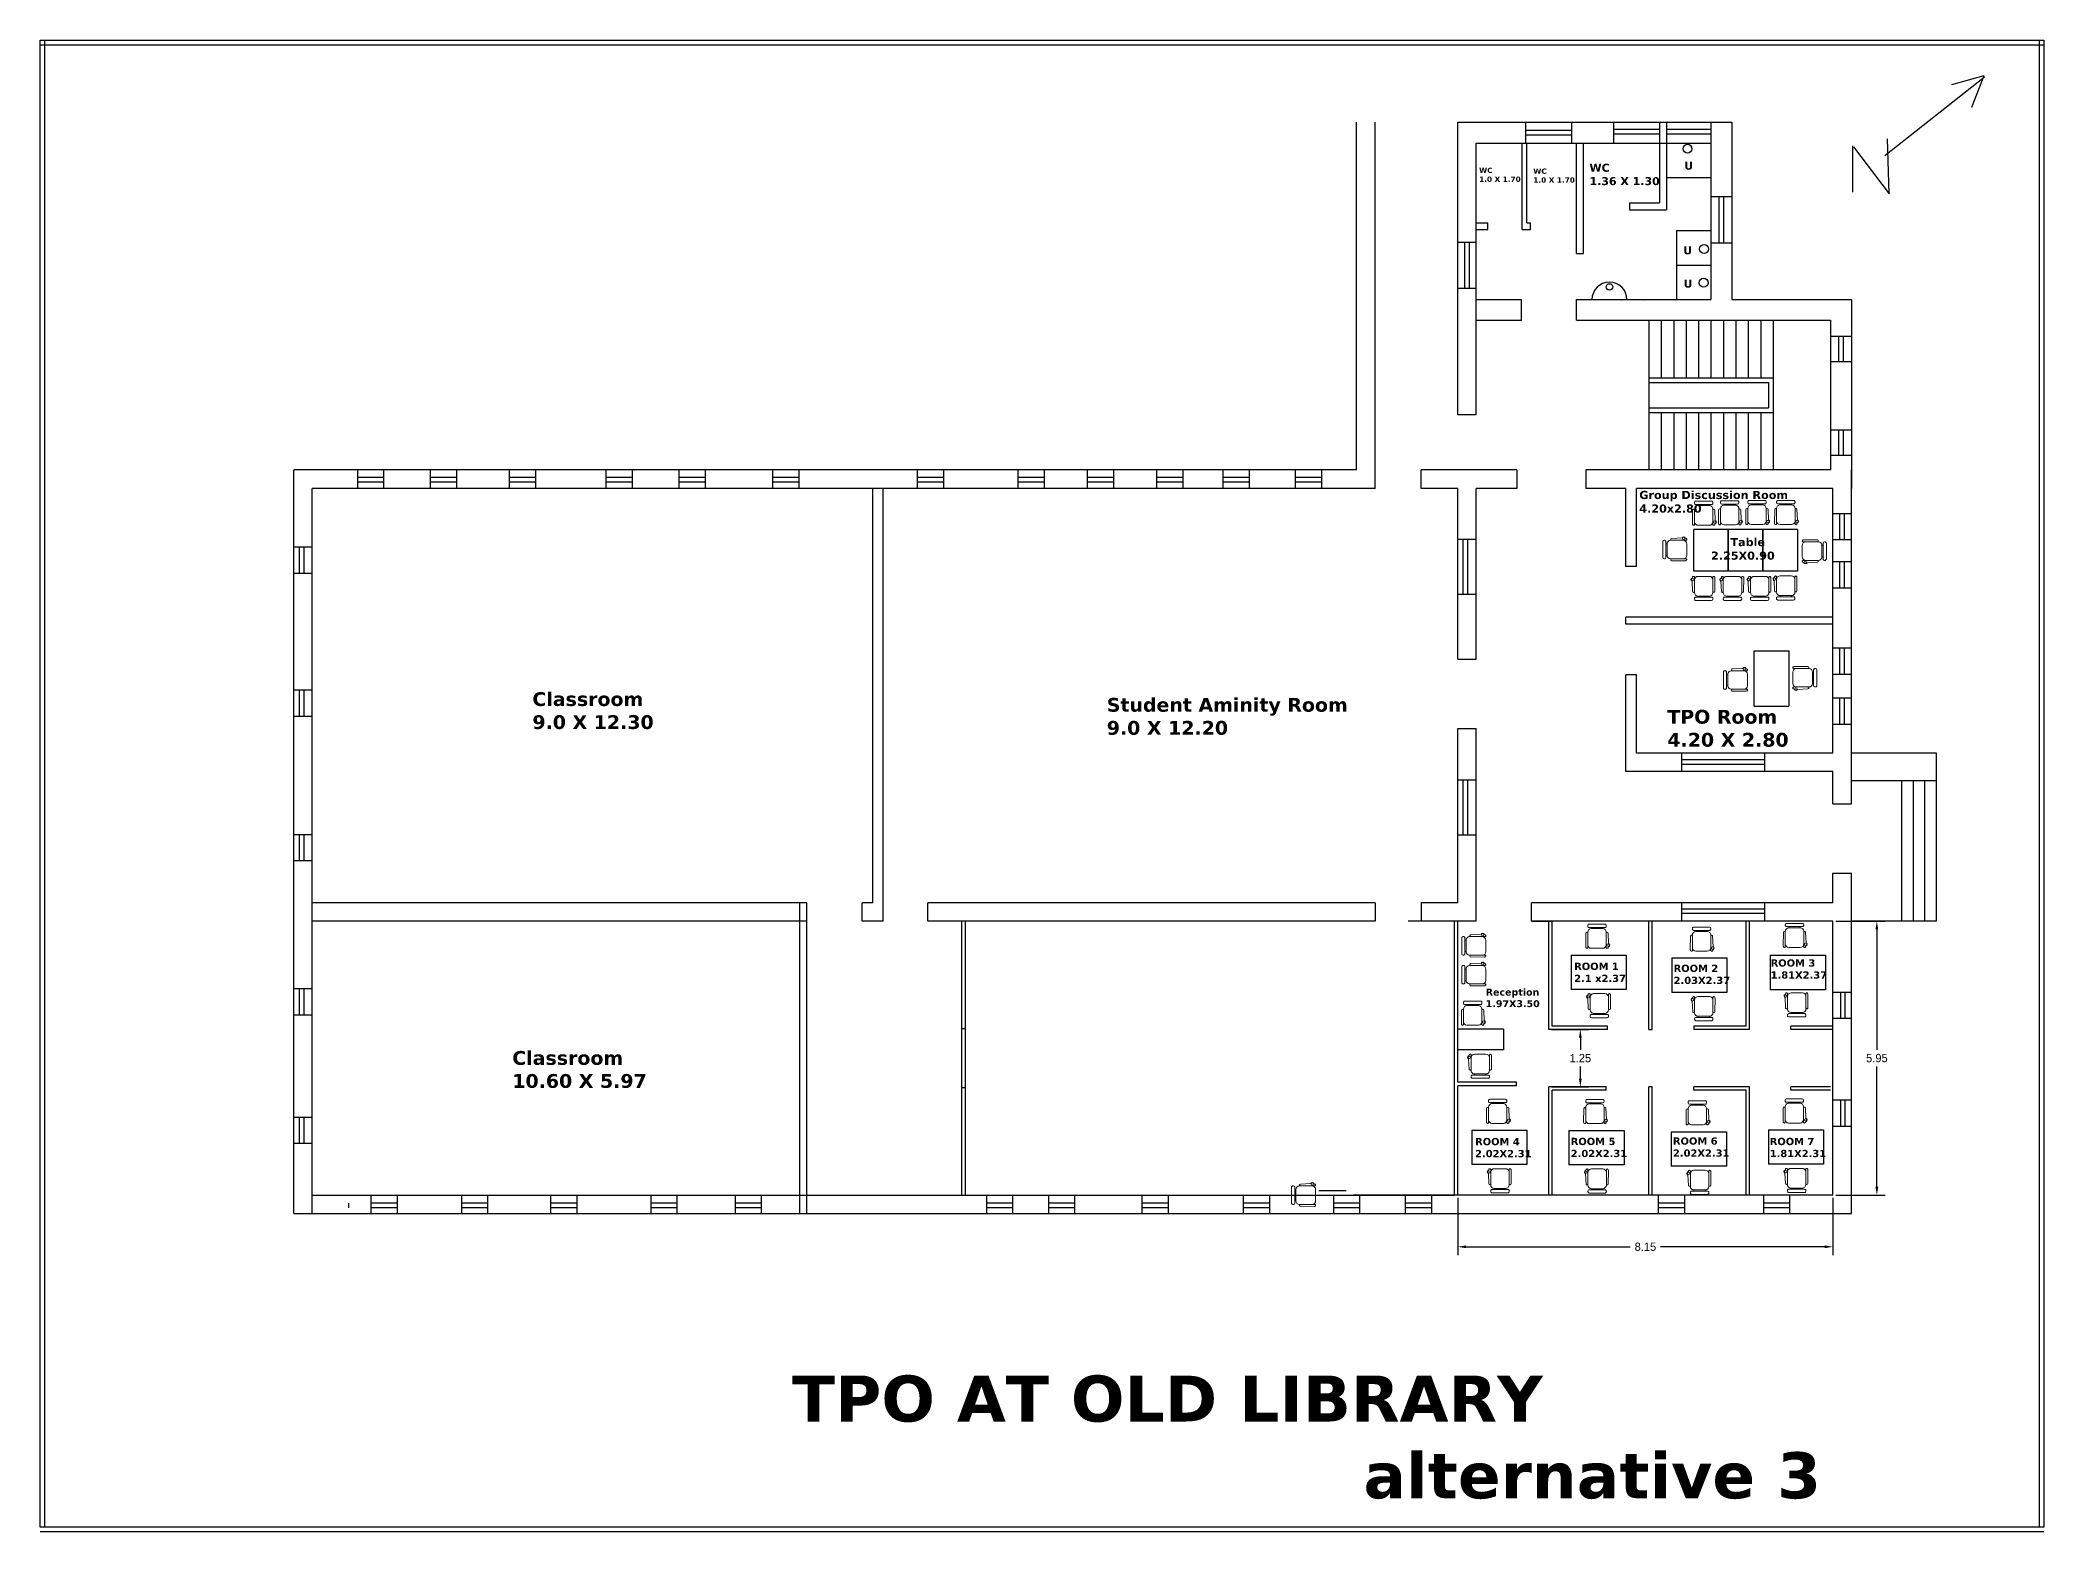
# Model space of a CAD drawing. Header units: inches. Extents: x 9 to 422, y -4 to 100.
# Drawn here: x 315.51 to 359.05, y 67.58 to 99.98 of the extents above; entities that cross this region are included whole.
import ezdxf

# ---------------------------------------------------------------- set-up
doc = ezdxf.new("R2010")
doc.units = ezdxf.units.IN
doc.header["$MEASUREMENT"] = 0
doc.layers.add('FUR', color=32, linetype='Continuous', lineweight=18)
doc.layers.add('FURN', color=10, linetype='Continuous', lineweight=9)
doc.dimstyles.get("Standard").update_dxf_attribs({"dimtxt": 0.18, "dimasz": 0.18, "dimexe": 0.18, "dimexo": 0.0625, "dimgap": 0.09, "dimtad": 0, "dimtih": 1, "dimtoh": 1, "dimdec": 4, "dimzin": 0, "dimdsep": 46, "dimtxsty": 'Standard', "dimcen": 0.09, "dimadec": 0, "dimazin": 0, "dimtfac": 1, "dimtdec": 4, "dimtofl": 0, "dimtmove": 0, "dimatfit": 3, "dimfxl": 1, "dimtolj": 1, "dimtzin": 0, "dimarcsym": 0})

# ---------------------------------------------------------------- blocks, each defined once
blk = doc.blocks.new('CINE CHAIR')
at = {"layer": 'FUR', "color": 48, "lineweight": 0}
for p, q in [((448043.776, 57308.306), (448043.8, 57308.306)), ((448043.776, 57308.058), (448043.8, 57308.058))]:
    blk.add_line(p, q, dxfattribs=at)
blk.add_lwpolyline([(448043.45, 57308.434), (448043.678, 57308.423, -0.388092), (448043.695, 57308.404), (448043.695, 57308.401, -0.414214), (448043.676, 57308.382), (448043.367, 57308.382, -0.414214), (448043.348, 57308.401), (448043.348, 57308.404, -0.491313), (448043.377, 57308.423), (448043.384, 57308.436)], format="xyb", dxfattribs=at)
for points in [[(448043.424, 57308.382), (448043.7, 57308.382, -0.414214), (448043.776, 57308.306), (448043.776, 57308.058, -0.414214), (448043.7, 57307.982), (448043.424, 57307.982, -0.414214), (448043.348, 57308.058), (448043.348, 57308.306, -0.414214)], [(448043.828, 57308.382), (448043.842, 57308.382, -0.414214), (448043.871, 57308.353), (448043.871, 57308.01, -0.414214), (448043.842, 57307.982), (448043.828, 57307.982, -0.414214), (448043.8, 57308.01), (448043.8, 57308.353, -0.414214)], [(448043.379, 57307.938), (448043.678, 57307.94, 0.393133), (448043.695, 57307.959), (448043.695, 57307.963, 0.414214), (448043.676, 57307.982), (448043.367, 57307.982, 0.414214), (448043.348, 57307.963), (448043.348, 57307.966, 0.435766)]]:
    blk.add_lwpolyline(points, format="xyb", close=True, dxfattribs=at)
blk.add_circle((448043.417, 57308.422), 0.0249, dxfattribs=at)
blk.add_arc((448043.417, 57308.422), 0.0356, 19.6628, 156.9494, dxfattribs=at)
blk = doc.blocks.new('*D75')
at = {"color": 0, "lineweight": -2, "transparency": 16777216}
for p, q in [((346.315, 74.831), (346.315, 73.59)), ((354.465, 74.831), (354.465, 73.59)), ((346.495, 73.77), (350.06, 73.77)), ((354.285, 73.77), (350.72, 73.77))]:
    blk.add_line(p, q, dxfattribs=at)
at = {"color": 0, "transparency": 16777216}
for points in [[(346.495, 73.8), (346.495, 73.74), (346.315, 73.77)], [(354.285, 73.8), (354.285, 73.74), (354.465, 73.77)]]:
    blk.add_solid(points, dxfattribs=at)
at = {"layer": 'Defpoints', "color": 0, "transparency": 16777216}
for p in [(346.315, 74.894), (354.465, 74.894), (354.465, 73.77)]:
    blk.add_point(p, dxfattribs=at)
at = {"color": 0, "transparency": 16777216, "insert": (350.39, 73.77), "char_height": 0.18, "attachment_point": 5}
blk.add_mtext('\\A1;8.15', dxfattribs=at)
blk = doc.blocks.new('*D76')
at = {"color": 0, "lineweight": -2, "transparency": 16777216}
for p, q in [((354.527, 80.842), (355.599, 80.842)), ((355.419, 80.662), (355.419, 78.048)), ((355.419, 75.074), (355.419, 77.688)), ((354.527, 74.894), (355.599, 74.894))]:
    blk.add_line(p, q, dxfattribs=at)
at = {"color": 0, "transparency": 16777216}
for points in [[(355.389, 80.662), (355.449, 80.662), (355.419, 80.842)], [(355.389, 75.074), (355.449, 75.074), (355.419, 74.894)]]:
    blk.add_solid(points, dxfattribs=at)
at = {"layer": 'Defpoints', "color": 0, "transparency": 16777216}
for p in [(354.465, 80.842), (354.465, 74.894), (355.419, 74.894)]:
    blk.add_point(p, dxfattribs=at)
at = {"color": 0, "transparency": 16777216, "insert": (355.419, 77.868), "char_height": 0.18, "attachment_point": 5}
blk.add_mtext('\\A1;5.95', dxfattribs=at)
blk = doc.blocks.new('*D93')
at = {"color": 0, "lineweight": -2, "transparency": 16777216}
for p, q in [((348.352, 78.49), (349.156, 78.49)), ((348.976, 78.31), (348.976, 78.047)), ((348.976, 77.424), (348.976, 77.687)), ((348.352, 77.244), (349.156, 77.244))]:
    blk.add_line(p, q, dxfattribs=at)
at = {"color": 0, "transparency": 16777216}
for points in [[(348.946, 78.31), (349.006, 78.31), (348.976, 78.49)], [(348.946, 77.424), (349.006, 77.424), (348.976, 77.244)]]:
    blk.add_solid(points, dxfattribs=at)
at = {"layer": 'Defpoints', "color": 0, "transparency": 16777216}
for p in [(348.29, 78.49), (348.29, 77.244), (348.976, 77.244)]:
    blk.add_point(p, dxfattribs=at)
at = {"color": 0, "transparency": 16777216, "insert": (348.976, 77.867), "char_height": 0.18, "attachment_point": 5}
blk.add_mtext('\\A1;1.25', dxfattribs=at)

msp = doc.modelspace()

# ---------------------------------------------------------------- linework, layer by layer
for p, q in [((315.50899, 99.98), (359.04895, 99.98)), ((315.50899, 67.67711), (315.50899, 99.98)), ((315.50899, 99.88), (359.04895, 99.88)), ((315.60899, 67.67711), (315.60899, 99.98)), ((358.94895, 99.98), (358.94895, 67.67711)), ((359.04895, 99.98), (359.04895, 67.67711)), ((355.59441, 97.47391), (357.75894, 99.18134)), ((357.73995, 99.20031), (357.03743, 99.0106)), ((357.73995, 99.20031), (357.47413, 98.51734)), ((344.1147, 90.6439), (344.1147, 98.1939)), ((344.5147, 90.2439), (344.5147, 98.1939)), ((346.3147, 91.8439), (346.3147, 98.1939)), ((346.3147, 98.1939), (352.2647, 98.1939)), ((346.3147, 98.1939), (352.2647, 98.1939)), ((347.78591, 98.1939), (347.78591, 97.7439)), ((348.78591, 98.01327), (347.78591, 98.01327)), ((348.78591, 98.1939), (348.78591, 97.7439)), ((349.69916, 98.1939), (349.69916, 97.7439)), ((350.69916, 98.037), (349.69916, 98.037)), ((350.69916, 98.1939), (350.69916, 96.4439)), ((350.84915, 98.1939), (350.84915, 97.7439)), ((351.8147, 98.037), (350.84915, 98.037)), ((351.8147, 98.1939), (351.8147, 94.3439)), ((352.2647, 98.1939), (352.2647, 94.3439)), ((346.7147, 97.7439), (351.8147, 97.7439)), ((346.7147, 91.8439), (346.7147, 97.7439)), ((347.7147, 95.8639), (347.7147, 97.7439)), ((348.78591, 97.91327), (347.78591, 97.91327)), ((347.8147, 96.0139), (347.8147, 97.7439)), ((348.8947, 95.3439), (348.8947, 97.7439)), ((349.0447, 95.3439), (349.0447, 97.7439)), ((350.69916, 97.937), (349.69916, 97.937)), ((351.8147, 97.937), (350.84915, 97.937)), ((350.84916, 97.7439), (350.84916, 96.2939)), ((354.89188, 97.68259), (354.89188, 96.67711)), ((354.91087, 97.66362), (355.68934, 96.63916)), ((355.68934, 96.63916), (355.65137, 97.83437)), ((350.84916, 96.9939), (351.8147, 96.9939)), ((350.0447, 96.4439), (350.69916, 96.4439)), ((350.0447, 96.4439), (350.0447, 96.2939)), ((350.0447, 96.2939), (350.84916, 96.2939)), ((352.2647, 96.57224), (351.8147, 96.57224)), ((351.99359, 95.57224), (351.99359, 96.57224)), ((352.09359, 95.57224), (352.09359, 96.57224)), ((346.7147, 96.0139), (346.9647, 96.0139)), ((346.7147, 95.8639), (346.9647, 95.8639)), ((346.9647, 95.8639), (346.9647, 96.0139)), ((347.7147, 95.8639), (347.8947, 95.8639)), ((347.8147, 96.0139), (347.8947, 96.0139)), ((347.8947, 95.8639), (347.8947, 96.0139)), ((351.0647, 95.8439), (351.8147, 95.8439)), ((351.0647, 95.8439), (351.0647, 94.3439)), ((346.7147, 95.58475), (346.3147, 95.58475)), ((346.46502, 94.58475), (346.46502, 95.58475)), ((346.56502, 94.58475), (346.56502, 95.58475)), ((352.2647, 95.57224), (351.8147, 95.57224)), ((348.8947, 95.3439), (349.0447, 95.3439)), ((351.0647, 95.0939), (351.8147, 95.0939)), ((346.7147, 94.58475), (346.3147, 94.58475)), ((346.7147, 94.3439), (347.6947, 94.3439)), ((346.7147, 94.3439), (347.6947, 94.3439)), ((346.7147, 94.3439), (347.6947, 94.3439)), ((347.6947, 93.8939), (347.6947, 94.3439)), ((348.8947, 93.8939), (348.8947, 94.3439)), ((348.8947, 94.3439), (351.8147, 94.3439)), ((348.8947, 94.3439), (351.8147, 94.3439)), ((348.8947, 94.3439), (351.8147, 94.3439)), ((352.2647, 94.3439), (354.8647, 94.3439)), ((354.8647, 94.3439), (354.8647, 90.2439)), ((346.7147, 93.8939), (347.6947, 93.8939)), ((348.8947, 93.8939), (354.4147, 93.8939)), ((350.4647, 93.8939), (350.4647, 92.5439)), ((350.7347, 93.8939), (350.7347, 92.6439)), ((351.0047, 93.8939), (351.0047, 92.6439)), ((351.2747, 93.8939), (351.2747, 92.6439)), ((351.5447, 93.8939), (351.5447, 92.6439)), ((351.8147, 93.8939), (351.8147, 92.6439)), ((352.0847, 93.8939), (352.0847, 92.6439)), ((352.3547, 93.8939), (352.3547, 92.6439)), ((352.6247, 93.8939), (352.6247, 92.6439)), ((352.8947, 93.8939), (352.8947, 92.6439)), ((353.1647, 93.8939), (353.1647, 90.6439)), ((354.4147, 93.8939), (354.4147, 90.6439)), ((354.4147, 93.55178), (354.8647, 93.55178)), ((354.59554, 93.00178), (354.59554, 93.55178)), ((354.69554, 93.00178), (354.69554, 93.55178)), ((354.4147, 93.00178), (354.8647, 93.00178)), ((350.4647, 92.6439), (353.1647, 92.6439)), ((350.4647, 92.5439), (353.0647, 92.5439)), ((350.4647, 92.5439), (350.4647, 90.6439)), ((353.0647, 92.5439), (353.0647, 91.9939)), ((350.4647, 91.9939), (353.0647, 91.9939)), ((350.4647, 91.8939), (353.1647, 91.8939)), ((350.7347, 91.8939), (350.7347, 90.6439)), ((351.0047, 91.8939), (351.0047, 90.6439)), ((351.2747, 91.8939), (351.2747, 90.6439)), ((351.5447, 91.8939), (351.5447, 90.6439)), ((351.8147, 91.8939), (351.8147, 90.6439)), ((352.0847, 91.8939), (352.0847, 90.6439)), ((352.3547, 91.8939), (352.3547, 90.6439)), ((352.6247, 91.8939), (352.6247, 90.6439)), ((352.8947, 91.8939), (352.8947, 90.6439)), ((346.7147, 91.8439), (346.3147, 91.8439)), ((354.4147, 91.51719), (354.8647, 91.51719)), ((354.59554, 90.96719), (354.59554, 91.51719)), ((354.69554, 90.96719), (354.69554, 91.51719)), ((321.0197, 74.4939), (321.0197, 90.6439)), ((344.1147, 90.6439), (321.0197, 90.6439)), ((322.41066, 90.2439), (322.41066, 90.6439)), ((322.98066, 90.2439), (322.98066, 90.6439)), ((323.99504, 90.2439), (323.99504, 90.6439)), ((324.56504, 90.2439), (324.56504, 90.6439)), ((325.70876, 90.2439), (325.70876, 90.6439)), ((326.27876, 90.2439), (326.27876, 90.6439)), ((327.81049, 90.2439), (327.81049, 90.6439)), ((328.38049, 90.2439), (328.38049, 90.6439)), ((329.39487, 90.2439), (329.39487, 90.6439)), ((329.96487, 90.2439), (329.96487, 90.6439)), ((331.43193, 90.2439), (331.43193, 90.6439)), ((332.00193, 90.2439), (332.00193, 90.6439)), ((334.57328, 90.2439), (334.57328, 90.6439)), ((335.14328, 90.2439), (335.14328, 90.6439)), ((336.76293, 90.2439), (336.76293, 90.6439)), ((337.33293, 90.2439), (337.33293, 90.6439)), ((338.2689, 90.2439), (338.2689, 90.6439)), ((338.8389, 90.2439), (338.8389, 90.6439)), ((339.77487, 90.2439), (339.77487, 90.6439)), ((340.34487, 90.2439), (340.34487, 90.6439)), ((341.21675, 90.2439), (341.21675, 90.6439)), ((341.78675, 90.2439), (341.78675, 90.6439)), ((342.7868, 90.2439), (342.7868, 90.6439)), ((343.3568, 90.2439), (343.3568, 90.6439)), ((345.5147, 90.2439), (345.5147, 90.6439)), ((347.59786, 90.6439), (345.5147, 90.6439)), ((347.59786, 90.6439), (345.80535, 90.6439)), ((347.59786, 90.6439), (347.59786, 90.2439)), ((354.4147, 90.6439), (349.09786, 90.6439)), ((354.4147, 90.6439), (349.09786, 90.6439)), ((349.09786, 90.6439), (349.09786, 90.2439)), ((354.4147, 90.96719), (354.8647, 90.96719)), ((354.8647, 83.3878), (354.8647, 90.6439)), ((321.4197, 74.4939), (321.4197, 90.2439)), ((344.5147, 90.2439), (321.4197, 90.2439)), ((322.41066, 90.4861), (322.98066, 90.4861)), ((322.41066, 90.3861), (322.98066, 90.3861)), ((323.99504, 90.4861), (324.56504, 90.4861)), ((323.99504, 90.3861), (324.56504, 90.3861)), ((325.70876, 90.4861), (326.27876, 90.4861)), ((325.70876, 90.3861), (326.27876, 90.3861)), ((327.81049, 90.4861), (328.38049, 90.4861)), ((327.81049, 90.3861), (328.38049, 90.3861)), ((329.39487, 90.4861), (329.96487, 90.4861)), ((329.39487, 90.3861), (329.96487, 90.3861)), ((331.43193, 90.4861), (332.00193, 90.4861)), ((331.43193, 90.3861), (332.00193, 90.3861)), ((333.5997, 81.2439), (333.5997, 90.2439)), ((333.8297, 80.8439), (333.8297, 90.2439)), ((334.57328, 90.4861), (335.14328, 90.4861)), ((334.57328, 90.3861), (335.14328, 90.3861)), ((336.76293, 90.4861), (337.33293, 90.4861)), ((336.76293, 90.3861), (337.33293, 90.3861)), ((338.2689, 90.4861), (338.8389, 90.4861)), ((338.2689, 90.3861), (338.8389, 90.3861)), ((339.77487, 90.4861), (340.34487, 90.4861)), ((339.77487, 90.3861), (340.34487, 90.3861)), ((341.21675, 90.4861), (341.78675, 90.4861)), ((341.21675, 90.3861), (341.78675, 90.3861)), ((342.7868, 90.4861), (343.3568, 90.4861)), ((342.7868, 90.3861), (343.3568, 90.3861)), ((346.3147, 90.2439), (345.5147, 90.2439)), ((346.3147, 90.2439), (345.80535, 90.2439)), ((346.3147, 86.53056), (346.3147, 90.2439)), ((346.7147, 86.53056), (346.7147, 90.2439)), ((347.59786, 90.2439), (346.7147, 90.2439)), ((346.7147, 90.1939), (346.7147, 90.2439)), ((347.59786, 90.2439), (346.7147, 90.2439)), ((349.9647, 90.2439), (349.09786, 90.2439)), ((349.9647, 90.2439), (349.09786, 90.2439)), ((349.9647, 88.5439), (349.9647, 90.2439)), ((350.1947, 88.5439), (350.1947, 90.2439)), ((354.4647, 90.2439), (350.1947, 90.2439)), ((354.4647, 90.2439), (350.1947, 90.2439)), ((354.4647, 84.4939), (354.4647, 90.2439)), ((351.44103, 88.44683), (351.44103, 89.34683)), ((352.19103, 89.34683), (351.44103, 89.34683)), ((352.19103, 88.44683), (352.19103, 89.34683)), ((352.94103, 89.34683), (352.19103, 89.34683)), ((352.19103, 89.34683), (352.19103, 88.44683)), ((352.94103, 88.44683), (352.94103, 89.34683)), ((353.69103, 89.34683), (352.94103, 89.34683)), ((352.94103, 89.34683), (352.94103, 88.44683)), ((353.69103, 89.34683), (353.69103, 88.44683)), ((354.8647, 89.69207), (354.4647, 89.69207)), ((354.60502, 89.69207), (354.60502, 89.12207)), ((354.70502, 89.69207), (354.70502, 89.12207)), ((321.4197, 88.96274), (321.0197, 88.96274)), ((321.13735, 88.96274), (321.13735, 88.39274)), ((321.23735, 88.96274), (321.23735, 88.39274)), ((346.3147, 89.14238), (346.7147, 89.14238)), ((346.42388, 89.14238), (346.42388, 87.94238)), ((346.52388, 89.14238), (346.52388, 87.94238)), ((354.8647, 89.12207), (354.4647, 89.12207)), ((321.4197, 88.39274), (321.0197, 88.39274)), ((350.1947, 88.5439), (349.9647, 88.5439)), ((353.69103, 88.44683), (351.44103, 88.44683)), ((354.8647, 88.64395), (354.4647, 88.64395)), ((354.60502, 88.64395), (354.60502, 88.07395)), ((354.70502, 88.64395), (354.70502, 88.07395)), ((354.8647, 88.07395), (354.4647, 88.07395)), ((346.3147, 87.94238), (346.7147, 87.94238)), ((349.9647, 87.2939), (349.9647, 87.4439)), ((354.4647, 87.4439), (349.9647, 87.4439)), ((354.4647, 87.2939), (349.9647, 87.2939)), ((352.75412, 85.51517), (352.75412, 86.71517)), ((352.75412, 86.71517), (353.50412, 86.71517)), ((353.50412, 86.71517), (353.50412, 85.51517)), ((354.8647, 86.77399), (354.4647, 86.77399)), ((354.60502, 86.77399), (354.60502, 86.19488)), ((354.70502, 86.77399), (354.70502, 86.19488)), ((346.3147, 86.53056), (346.7147, 86.53056)), ((321.4197, 85.8575), (321.0197, 85.8575)), ((321.13735, 85.8575), (321.13735, 85.2875)), ((321.23735, 85.8575), (321.23735, 85.2875)), ((349.9647, 84.0939), (349.9647, 86.1939)), ((350.1947, 86.1939), (349.9647, 86.1939)), ((350.1947, 84.4939), (350.1947, 86.1939)), ((354.8647, 86.20399), (354.4647, 86.20399)), ((352.75412, 85.51517), (353.50412, 85.51517)), ((354.8647, 85.68357), (354.4647, 85.68357)), ((354.60502, 85.68357), (354.60502, 85.11357)), ((354.70502, 85.68357), (354.70502, 85.11357)), ((321.4197, 85.2875), (321.0197, 85.2875)), ((346.3147, 81.2439), (346.3147, 85.03056)), ((346.3147, 85.03056), (346.7147, 85.03056)), ((346.7147, 80.84212), (346.7147, 85.03056)), ((354.8647, 85.11357), (354.4647, 85.11357)), ((354.4647, 84.4939), (350.1947, 84.4939)), ((351.17617, 84.4939), (351.17617, 84.0939)), ((352.97617, 84.4939), (352.97617, 84.0939)), ((356.7147, 84.4939), (354.8647, 84.4939)), ((356.7147, 80.84212), (356.7147, 84.4939)), ((354.4647, 84.0939), (349.9647, 84.0939)), ((352.97617, 84.34627), (351.17617, 84.34627)), ((352.97617, 84.24627), (351.17617, 84.24627)), ((354.4647, 83.3878), (354.4647, 84.0939)), ((346.3147, 83.91469), (346.7147, 83.91469)), ((346.42388, 83.91469), (346.42388, 82.71469)), ((346.52388, 83.91469), (346.52388, 82.71469)), ((356.7147, 83.8939), (354.8647, 83.8939)), ((355.9647, 80.84212), (355.9647, 83.8939)), ((356.2147, 80.84212), (356.2147, 83.8939)), ((356.4647, 80.84212), (356.4647, 83.8939)), ((354.4647, 83.3878), (354.8647, 83.3878)), ((321.4197, 82.71958), (321.0197, 82.71958)), ((321.13735, 82.71958), (321.13735, 82.14958)), ((321.23735, 82.71958), (321.23735, 82.14958)), ((346.3147, 82.71469), (346.7147, 82.71469)), ((321.4197, 82.14958), (321.0197, 82.14958)), ((354.4647, 81.2439), (354.4647, 81.8878)), ((354.4647, 81.8878), (354.8647, 81.8878)), ((354.8647, 74.4939), (354.8647, 81.8878)), ((332.1697, 81.2439), (321.4197, 81.2439)), ((332.0197, 74.4939), (332.0197, 81.2439)), ((332.1697, 74.4939), (332.1697, 81.2439)), ((333.3697, 80.8439), (333.3697, 81.2439)), ((333.5997, 81.2439), (333.3697, 81.2439)), ((334.7997, 80.8439), (334.7997, 81.2439)), ((344.5147, 81.2439), (334.7997, 81.2439)), ((344.5147, 81.2439), (344.5147, 80.84212)), ((346.3147, 81.2439), (345.5147, 81.2439)), ((345.5147, 81.2439), (345.5147, 80.84212)), ((347.9147, 80.84212), (347.9147, 81.2439)), ((354.4647, 81.2439), (347.9147, 81.2439)), ((351.17617, 81.2439), (351.17617, 80.84212)), ((352.97617, 81.10692), (351.17617, 81.10692)), ((352.97617, 81.00692), (351.17617, 81.00692)), ((352.97617, 81.2439), (352.97617, 80.84212)), ((332.1697, 80.8439), (321.4197, 80.8439)), ((333.5997, 80.8439), (333.3697, 80.8439)), ((333.8297, 80.8439), (333.5997, 80.8439)), ((344.5147, 80.8439), (334.7997, 80.8439)), ((335.5397, 74.8939), (335.5397, 80.8439)), ((336.21086, 80.84367), (335.61086, 80.84367)), ((335.61086, 80.84367), (335.61086, 79.84367)), ((335.6147, 74.8939), (335.6147, 80.8439)), ((344.5147, 80.84212), (344.03648, 80.84212)), ((346.7147, 80.84212), (345.23648, 80.84212)), ((346.7147, 80.8439), (345.5147, 80.8439)), ((346.2397, 76.9189), (346.2397, 80.8439)), ((346.3147, 78.49687), (346.3147, 80.8439)), ((354.4647, 80.8439), (347.9147, 80.8439)), ((354.4647, 80.84212), (347.9147, 80.84212)), ((347.9147, 80.84212), (348.3647, 80.84212)), ((348.2897, 78.49033), (348.2897, 80.8439)), ((348.2897, 78.49033), (348.2897, 80.84212)), ((348.3647, 78.56533), (348.3647, 80.84212)), ((350.1147, 80.84212), (350.1147, 80.8439)), ((350.4647, 78.49033), (350.4647, 80.84212)), ((350.5397, 78.49033), (350.5397, 80.84212)), ((351.6897, 80.84212), (351.6897, 80.8439)), ((352.57617, 78.56533), (352.57617, 80.84212)), ((352.65117, 78.49033), (352.65117, 80.84212)), ((353.80117, 80.84212), (353.80117, 80.8439)), ((354.4647, 74.89364), (354.4647, 80.8439)), ((356.7147, 80.84212), (354.8647, 80.84212)), ((348.77408, 80.10676), (349.97408, 80.10676)), ((348.77408, 80.10676), (348.77408, 79.35676)), ((349.97408, 80.10676), (349.97408, 79.35676)), ((350.96277, 80.04295), (352.16277, 80.04295)), ((350.96277, 80.04295), (350.96277, 79.29295)), ((352.16277, 80.04295), (352.16277, 79.29295)), ((353.10114, 80.10452), (354.30114, 80.10452)), ((353.10114, 80.10452), (353.10114, 79.35452)), ((354.30114, 80.10452), (354.30114, 79.35452)), ((321.4197, 79.37381), (321.0197, 79.37381)), ((321.13735, 79.37381), (321.13735, 78.80381)), ((321.23735, 79.37381), (321.23735, 78.80381)), ((349.97408, 79.35676), (348.77408, 79.35676)), ((352.16277, 79.29295), (350.96277, 79.29295)), ((354.30114, 79.35452), (353.10114, 79.35452)), ((354.8647, 79.29586), (354.4647, 79.29586)), ((354.63308, 78.72586), (354.63308, 79.29586)), ((354.73308, 78.72586), (354.73308, 79.29586)), ((321.4197, 78.80381), (321.0197, 78.80381)), ((335.6147, 78.5064), (335.5397, 78.5064)), ((346.30859, 78.4983), (346.30859, 78.0483)), ((347.30859, 78.4983), (346.30859, 78.4983)), ((346.3147, 77.34364), (346.3147, 78.49687)), ((347.30859, 78.4983), (347.30859, 78.0483)), ((349.5647, 78.49033), (348.2897, 78.49033)), ((349.5647, 78.56533), (348.3647, 78.56533)), ((349.5647, 78.49033), (349.5647, 78.56533)), ((350.4647, 78.49033), (350.5397, 78.49033)), ((350.5397, 78.49033), (350.5397, 78.56533)), ((351.4397, 78.56533), (351.4397, 78.49033)), ((352.57617, 78.56533), (351.4397, 78.56533)), ((352.65117, 78.49033), (351.4397, 78.49033)), ((354.4647, 78.56533), (353.55117, 78.56533)), ((353.55117, 78.49033), (353.55117, 78.56533)), ((354.4647, 78.49033), (353.55117, 78.49033)), ((354.8647, 78.72586), (354.4647, 78.72586)), ((347.30859, 78.0483), (346.30859, 78.0483)), ((335.5397, 77.2314), (335.6147, 77.2314)), ((347.5897, 77.34364), (346.3147, 77.34364)), ((346.3147, 76.9939), (346.3147, 77.26864)), ((347.5897, 77.26864), (346.3147, 77.26864)), ((347.5897, 77.26864), (347.5897, 77.34364)), ((348.2897, 74.89364), (348.2897, 77.24364)), ((349.5397, 77.24364), (348.2897, 77.24364)), ((348.3647, 74.89364), (348.3647, 77.16864)), ((349.5397, 77.16864), (348.3647, 77.16864)), ((349.5397, 77.16864), (349.5397, 77.24364)), ((350.4647, 74.89364), (350.4647, 77.24364)), ((350.5397, 77.24364), (350.4647, 77.24364)), ((350.5397, 74.89364), (350.5397, 77.24364)), ((351.4397, 77.16864), (351.4397, 77.24364)), ((352.65117, 77.24364), (351.4397, 77.24364)), ((352.57617, 77.16864), (351.4397, 77.16864)), ((352.57617, 74.89364), (352.57617, 77.16864)), ((352.65117, 74.89364), (352.65117, 77.24364)), ((354.4147, 77.24364), (353.55117, 77.24364)), ((353.55117, 77.16864), (353.55117, 77.24364)), ((354.4147, 77.16864), (353.55117, 77.16864)), ((346.2397, 74.8939), (346.2397, 76.9189)), ((346.3147, 74.89364), (346.3147, 76.9939)), ((354.8647, 76.9513), (354.4647, 76.9513)), ((354.63308, 76.3813), (354.63308, 76.9513)), ((354.73308, 76.3813), (354.73308, 76.9513)), ((321.4197, 76.58083), (321.0197, 76.58083)), ((321.13735, 76.58083), (321.13735, 76.01083)), ((321.23735, 76.58083), (321.23735, 76.01083)), ((335.61587, 75.01957), (335.61587, 76.21957)), ((335.61591, 75.63356), (335.61591, 76.23356)), ((346.61533, 76.30412), (347.81533, 76.30412)), ((346.61533, 76.30412), (346.61533, 75.55412)), ((347.81533, 76.30412), (347.81533, 75.55412)), ((348.72724, 76.29861), (349.92724, 76.29861)), ((348.72724, 76.29861), (348.72724, 75.54861)), ((349.92724, 76.29861), (349.92724, 75.54861)), ((350.95324, 76.27049), (352.15324, 76.27049)), ((350.95324, 76.27049), (350.95324, 75.52049)), ((352.15324, 76.27049), (352.15324, 75.52049)), ((353.06102, 76.31179), (354.26102, 76.31179)), ((353.06102, 76.31179), (353.06102, 75.56179)), ((354.26102, 76.31179), (354.26102, 75.56179)), ((354.8647, 76.3813), (354.4647, 76.3813)), ((321.4197, 76.01083), (321.0197, 76.01083)), ((347.81533, 75.55412), (346.61533, 75.55412)), ((349.92724, 75.54861), (348.72724, 75.54861)), ((352.15324, 75.52049), (350.95324, 75.52049)), ((354.26102, 75.56179), (353.06102, 75.56179)), ((321.4197, 74.8939), (336.64116, 74.8939)), ((322.6974, 74.8939), (322.6974, 74.4939)), ((323.2674, 74.8939), (323.2674, 74.4939)), ((324.66217, 74.8939), (324.66217, 74.4939)), ((325.23217, 74.8939), (325.23217, 74.4939)), ((326.60039, 74.8939), (326.60039, 74.4939)), ((327.17039, 74.8939), (327.17039, 74.4939)), ((328.77756, 74.8939), (328.77756, 74.4939)), ((329.34756, 74.8939), (329.34756, 74.4939)), ((330.60957, 74.8939), (330.60957, 74.4939)), ((331.17957, 74.8939), (331.17957, 74.4939)), ((336.07116, 74.8939), (336.07116, 74.4939)), ((336.64116, 74.8939), (346.2397, 74.8939)), ((336.64116, 74.8939), (336.64116, 74.4939)), ((337.41841, 74.8939), (337.41841, 74.4939)), ((337.98841, 74.8939), (337.98841, 74.4939)), ((339.45111, 74.8939), (339.45111, 74.4939)), ((340.02111, 74.8939), (340.02111, 74.4939)), ((341.64926, 74.8939), (341.64926, 74.4939)), ((342.21926, 74.8939), (342.21926, 74.4939)), ((343.89104, 74.98314), (343.29104, 74.98314)), ((343.61105, 74.8939), (343.61105, 74.4939)), ((345.23784, 74.89364), (344.03784, 74.89364)), ((344.18105, 74.8939), (344.18105, 74.4939)), ((345.17103, 74.8939), (345.17103, 74.4939)), ((354.4647, 74.89364), (345.23784, 74.89364)), ((345.74103, 74.8939), (345.74103, 74.4939)), ((350.66743, 74.89364), (350.66743, 74.4939)), ((351.23743, 74.89364), (351.23743, 74.4939)), ((352.9532, 74.89364), (352.9532, 74.4939)), ((353.5232, 74.89364), (353.5232, 74.4939)), ((321.0197, 74.4939), (354.8647, 74.4939)), ((322.21163, 74.71585), (322.21163, 74.61585)), ((323.2674, 74.71585), (322.6974, 74.71585)), ((323.2674, 74.61585), (322.6974, 74.61585)), ((325.23217, 74.71585), (324.66217, 74.71585)), ((325.23217, 74.61585), (324.66217, 74.61585)), ((327.17039, 74.71585), (326.60039, 74.71585)), ((327.17039, 74.61585), (326.60039, 74.61585)), ((329.34756, 74.71585), (328.77756, 74.71585)), ((329.34756, 74.61585), (328.77756, 74.61585)), ((331.17957, 74.71585), (330.60957, 74.71585)), ((331.17957, 74.61585), (330.60957, 74.61585)), ((336.64116, 74.71585), (336.07116, 74.71585)), ((336.64116, 74.61585), (336.07116, 74.61585)), ((337.98841, 74.71585), (337.41841, 74.71585)), ((337.98841, 74.61585), (337.41841, 74.61585)), ((340.02111, 74.71585), (339.45111, 74.71585)), ((340.02111, 74.61585), (339.45111, 74.61585)), ((342.21926, 74.71585), (341.64926, 74.71585)), ((342.21926, 74.61585), (341.64926, 74.61585)), ((344.18105, 74.71585), (343.61105, 74.71585)), ((344.18105, 74.61585), (343.61105, 74.61585)), ((345.74103, 74.71585), (345.17103, 74.71585)), ((345.74103, 74.61585), (345.17103, 74.61585)), ((351.23743, 74.71585), (350.66743, 74.71585)), ((351.23743, 74.61585), (350.66743, 74.61585)), ((353.5232, 74.71585), (352.9532, 74.71585)), ((353.5232, 74.61585), (352.9532, 74.61585)), ((359.04895, 67.67711), (315.50899, 67.67711)), ((359.04895, 67.57711), (315.50899, 67.57711))]:
    msp.add_line(p, q)
for centre, radius in [((351.30398, 97.61968), 0.09653), ((351.66494, 95.44236), 0.09653), ((349.60922, 94.61811), 0.07038), ((351.65399, 94.7097), 0.09653)]:
    msp.add_circle(centre, radius)
for centre, radius, start, end in [((349.60922, 94.3439), 0.38064, 0, 180), ((350.12, 94.63667), 0.3871, 229.138853, 231.035241), ((350.12, 94.63667), 0.3871, 308.964759, 310.861147)]:
    msp.add_arc(centre, radius, start, end)

# ---------------------------------------------------------------- block references
at = {"layer": 'FURN', "xscale": -1}
for p, rotation in [((-56949.82651, -447954.76298), 270.0008565926001), ((-56949.26138, -447954.75414), 270.0008565926001), ((-56948.66976, -447954.74838), 270.0008565926001), ((-56948.04282, -447954.74838), 270.0008565926001), ((448395.49268, -57212.56872), 0.0008565926000514423), ((-447690.40621, 57390.36361), 180.0008565926001), ((57653.13895, 448132.5368), 90.00085659260004), ((57653.76589, 448132.5368), 90.00085659260004), ((57654.35751, 448132.53673), 90.00085659260004), ((57654.92264, 448132.54557), 90.00085659260004), ((448396.81195, -57215.40341), 0.0008565926000514423), ((-447690.61211, 57387.61248), 180.0008565926001), ((448391.12585, -57221.17721), 0.0008565926000514423), ((-56952.14451, -447963.95108), 270.0008565926001), ((-56949.87383, -447964.01489), 270.0008565926001), ((-56947.85384, -447963.93345), 270.0008565926001), ((448391.12585, -57221.80416), 0.0008565926000514423), ((57650.87139, 448123.47299), 90.00085659260004), ((57655.16206, 448123.49061), 90.00085659260004), ((-56954.84682, -447965.62277), 270.0008565926001), ((57653.14207, 448123.40917), 90.00085659260004), ((57648.28513, 448122.1572), 90.00085659260004), ((-56954.30326, -447967.75372), 270.0008565926001), ((-56952.19134, -447967.75923), 270.0008565926001), ((-56949.96534, -447967.78735), 270.0008565926001), ((-56947.85756, -447967.74605), 270.0008565926001), ((57648.71264, 448119.67034), 90.00085659260004), ((57650.82456, 448119.66483), 90.00085659260004), ((57653.05055, 448119.63671), 90.00085659260004), ((57655.15833, 448119.67801), 90.00085659260004), ((448387.42883, -57226.59281), 0.0008565926000514423)]:
    msp.add_blockref('CINE CHAIR', p, dxfattribs=dict(at, rotation=rotation))

# ---------------------------------------------------------------- texts
at = {"attachment_point": 1}
for s, insert, char_height, width in [('{\\fVerdana|b1|i0|c0|p34;WC\\P1.0 X 1.70}', (346.77744, 97.20817), 0.1153533, 5.8313417), ('{\\fVerdana|b1|i0|c0|p34;WC\\P1.0 X 1.70}', (347.95443, 97.19055), 0.1153533, 5.8313417), ('{\\fVerdana|b1|i0|c0|p34;WC\\P1.36 X 1.30}', (349.17491, 97.29367), 0.1738292, 8.78742), ('{\\fVerdana|b1|i0|c0|p34;U}', (351.23268, 97.34009), 0.1738292, 8.78742), ('{\\fVerdana|b1|i0|c0|p34;U}', (351.21199, 95.50143), 0.1738292, 8.78742), ('{\\fVerdana|b1|i0|c0|p34;U}', (351.219, 94.77822), 0.1738292, 8.78742), ('{\\fVerdana|b1|i0|c0|p34;Group Discussion Room\\P4.20x2.80}', (350.25671, 90.18858), 0.1769591, 8.9456421), ('{\\fVerdana|b1|i0|c0|p34;     Table\\P2.25X0.90}', (351.81487, 89.16562), 0.1769591, 8.9456421), ('{\\fVerdana|b1|i0|c0|p34;Classroom\\P9.0 X 12.30}', (326.20668, 85.81657), 0.3, 15.1656101), ('{\\fVerdana|b1|i0|c0|p34;Student Aminity Room\\P9.0 X 12.20}', (338.68686, 85.69185), 0.3, 15.1656101), ('{\\fVerdana|b1|i0|c0|p34;TPO Room\\P4.20 X 2.80}', (350.86741, 85.43285), 0.3, 15.1656101), ('{\\fVerdana|b1|i0|c0|p34;ROOM 1\\P2.1 x2.37}', (348.84201, 79.94014), 0.156805, 7.92681), ('{\\fVerdana|b1|i0|c0|p34;ROOM 2\\P2.03X2.37}', (351.00245, 79.89693), 0.156805, 7.92681), ('{\\fVerdana|b1|i0|c0|p34;ROOM 3\\P1.81X2.37}', (353.11073, 80.0135), 0.156805, 7.92681), ('{\\fVerdana|b1|i0|c0|p34;Reception \\P1.97X3.50}', (346.92027, 79.37621), 0.1499817, 7.5818791), ('{\\fVerdana|b1|i0|c0|p34;Classroom\\P10.60 X 5.97}', (325.76988, 78.0221), 0.3, 15.1656101), ('{\\fVerdana|b1|i0|c0|p34;ROOM 4\\P2.02X2.31}', (346.68876, 76.134), 0.156805, 7.92681), ('{\\fVerdana|b1|i0|c0|p34;ROOM 5\\P2.02X2.31}', (348.76678, 76.13682), 0.156805, 7.92681), ('{\\fVerdana|b1|i0|c0|p34;ROOM 6\\P2.02X2.31}', (350.98779, 76.14562), 0.156805, 7.92681), ('{\\fVerdana|b1|i0|c0|p34;ROOM 7\\P1.81X2.31}', (353.09051, 76.13635), 0.156805, 7.92681), ('{\\fVerdana|b1|i0|c0|p34;TPO AT OLD LIBRARY\\P                          alternative 3}', (331.84674, 70.97424), 1, 26.2659818)]:
    msp.add_mtext(s, dxfattribs=dict(at, insert=insert, char_height=char_height, width=width))

# ---------------------------------------------------------------- dimensions: what is measured, and where the dimension line sits
for base, p1, p2, picture, middle in [((355.41888, 74.89364), (354.4647, 80.84212), (354.4647, 74.89364), '*D76', (355.41888, 77.86788)), ((348.97646, 77.24364), (348.2897, 78.49033), (348.2897, 77.24364), '*D93', (348.97646, 77.86699))]:
    dim = msp.add_linear_dim(base=base, p1=p1, p2=p2, angle=90, dimstyle='Standard', override={"dimdec": 2})
    dim.commit()
    dim.dimension.update_dxf_attribs({"geometry": picture, "text_midpoint": middle})
dim = msp.add_linear_dim(base=(354.4647, 73.77015), p1=(346.3147, 74.89364), p2=(354.4647, 74.89364), dimstyle='Standard', override={"dimdec": 2})
dim.commit()
dim.dimension.update_dxf_attribs({"geometry": '*D75', "text_midpoint": (350.3897, 73.77015)})

doc.saveas('drawing.dxf')
